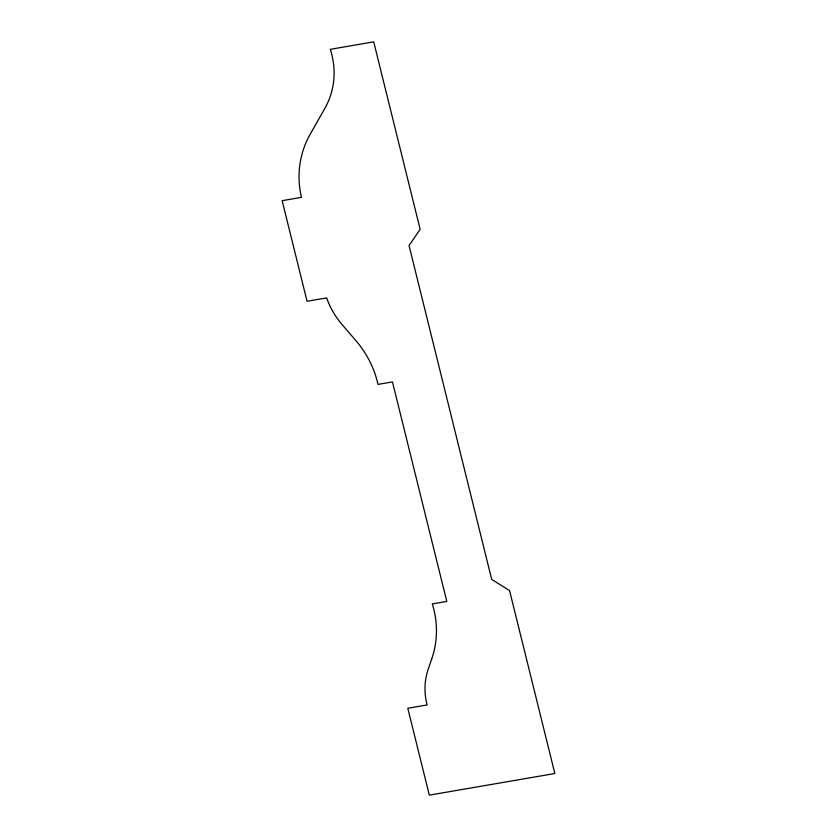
<?xml version="1.0" encoding="UTF-8"?>
<svg xmlns="http://www.w3.org/2000/svg" width="837" height="837" viewBox="0 0 837 837"><rect width="100%" height="100%" fill="white"/><g stroke="black" fill="none" stroke-linecap="round" stroke-linejoin="round"><path stroke-width="1.26" d="M431.725 658.981L428.282 668.983A70.894 65.307 18.9 0 0 427.121 704.932L407.807 708.269L429.318 795.15L554.847 773.514L509.566 590.598L491.685 579.382L409.052 245.555L420.143 229.338L373.72 41.85L330.27 49.341A84.464 77.799 18.9 0 1 324.746 108.58L310.663 133.397A100.858 92.907 18.9 0 0 301.466 197.344L282.153 200.671L307.053 301.278L326.66 297.899A85.583 78.845 18.9 0 0 342.249 324.777L355.892 340.638A104.259 96.046 18.9 0 1 377.979 384.413L392.459 381.913L446.801 601.416L432.321 603.916A101.256 93.284 18.9 0 1 431.725 658.981"/></g></svg>
